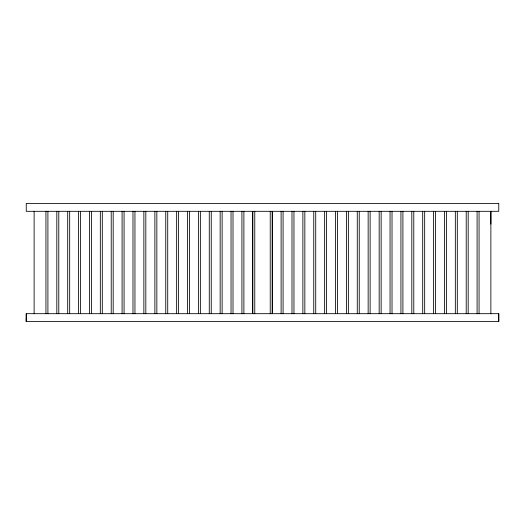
<?xml version="1.0" encoding="UTF-8"?>
<svg xmlns="http://www.w3.org/2000/svg" width="525" height="525" viewBox="0 0 525 525"><rect width="100%" height="100%" fill="white"/><g stroke="black" fill="none" stroke-linecap="round" stroke-linejoin="round"><path stroke-width="0.79" d="M490.875 224.109L490.875 211.312L490.875 313.688M498.75 313.688L498.75 321.562L26.25 321.562L26.25 313.688L498.75 313.688L498.75 321.562M26.355 317.625L26.25 321.562L26.25 313.688M479.062 211.312L479.062 313.688M477.094 211.312L477.094 313.688M468.182 211.312L468.182 313.688M466.213 211.312L466.213 313.688M457.301 211.312L457.301 313.688M455.333 211.312L455.333 313.688M446.421 211.312L446.421 313.688M444.452 211.312L444.452 313.688M435.54 211.312L435.54 313.688M433.571 211.312L433.571 313.688M424.666 211.312L424.666 313.688M422.697 211.312L422.697 313.688M413.785 211.312L413.785 313.688M411.817 211.312L411.817 313.688M402.905 211.312L402.905 313.688M400.936 211.312L400.936 313.688M392.024 211.312L392.024 313.688M390.055 211.312L390.055 313.688M381.143 211.312L381.143 313.688M379.175 211.312L379.175 313.688M370.125 211.312L370.125 313.688M368.156 211.312L368.156 313.688M359.244 211.312L359.244 313.688M357.276 211.312L357.276 313.688M348.364 211.312L348.364 313.688M346.395 211.312L346.395 313.688M337.483 211.312L337.483 313.688M335.514 211.312L335.514 313.688M326.603 211.312L326.603 313.688M324.634 211.312L324.634 313.688M315.722 211.312L315.722 313.688M313.753 211.312L313.753 313.688M304.841 211.312L304.841 313.688M302.873 211.312L302.873 313.688M293.961 211.312L293.961 313.688M291.992 211.312L291.992 313.688M283.08 211.312L283.08 313.688M281.111 211.312L281.111 313.688M272.344 211.463L272.344 313.688M272.199 211.312L272.199 313.688M270.231 211.312L270.231 313.688M254.769 211.312L254.769 313.688M252.801 211.312L252.801 313.688M252.656 211.463L252.656 313.688M243.889 211.312L243.889 313.688M241.92 211.312L241.92 313.688M233.008 211.312L233.008 313.688M231.039 211.312L231.039 313.688M222.127 211.312L222.127 313.688M220.159 211.312L220.159 313.688M211.247 211.312L211.247 313.688M209.278 211.312L209.278 313.688M200.366 211.312L200.366 313.688M198.398 211.312L198.398 313.688M189.486 211.312L189.486 313.688M187.517 211.312L187.517 313.688M178.605 211.312L178.605 313.688M176.636 211.312L176.636 313.688M167.724 211.312L167.724 313.688M165.756 211.312L165.756 313.688M156.844 211.312L156.844 313.688M154.875 211.312L154.875 313.688M145.825 211.312L145.825 313.688M143.857 211.312L143.857 313.688M134.945 211.312L134.945 313.688M132.976 211.312L132.976 313.688M124.064 211.312L124.064 313.688M122.095 211.312L122.095 313.688M113.183 211.312L113.183 313.688M111.215 211.312L111.215 313.688M102.303 211.312L102.303 313.688M100.334 211.312L100.334 313.688M91.429 211.312L91.429 313.688M89.46 211.312L89.46 313.688M80.548 211.312L80.548 313.688M78.579 211.312L78.579 313.688M69.668 211.312L69.668 313.688M67.699 211.312L67.699 313.688M58.787 211.312L58.787 313.688M56.818 211.312L56.818 313.688M47.906 211.312L47.906 313.688M45.938 211.312L45.938 313.688M34.125 211.312L34.125 313.688M498.75 203.438L26.25 203.438L26.25 211.312L498.75 211.312L498.75 203.438"/></g></svg>
